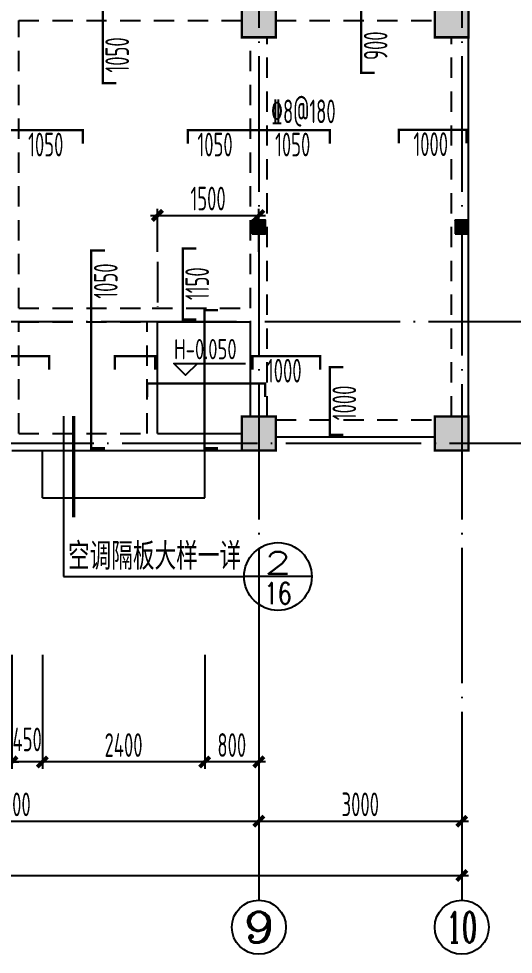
# Model space of a CAD drawing. Extents: x -472319 to -112444, y -516749 to -5704.
# Drawn here: x -249444 to -242132, y -193210 to -179392 of the extents above; entities that cross this region are included whole.
import ezdxf
from ezdxf.enums import TextEntityAlignment as Align

# ---------------------------------------------------------------- set-up
doc = ezdxf.new("R2010")
doc.units = 0
doc.header["$LTSCALE"] = 100
doc.header["$MEASUREMENT"] = 0
for name, pattern in [('3', [5, 3, -2]), ('CENTER', [2, 1.25, -0.25, 0.25, -0.25]), ('DOTE', [2.42, 2, -0.2, 0.02, -0.2])]:
    doc.linetypes.add(name, pattern=pattern)
for name, color, linetype in [('1301', 24, 'Continuous'), ('1305', 1, 'Continuous'), ('1306', 94, 'Continuous'), ('1307', 7, 'Continuous'), ('AXIS', 3, 'Continuous'), ('AXIS_TEXT', 7, 'Continuous'), ('COLUMN', 9, 'Continuous'), ('DIM_IDEN', 3, 'Continuous'), ('DOTE', 1, 'CENTER'), ('PUB_TEXT', 7, 'Continuous'), ('S_BEAM', 4, 'Continuous'), ('S_BEAMDASH', 134, '3'), ('S_CL', 2, 'Continuous'), ('坡道', 7, 'Continuous'), ('板标注', 221, 'Continuous')]:
    doc.layers.add(name, color=color, linetype=linetype)
doc.styles.add('_HZTXT', font='txt.shx', dxfattribs={"width": 0.35, "bigfont": 'hztxt.shx'})
doc.styles.add('_TCH_AXIS', font='COMPLEX', dxfattribs={"bigfont": 'GBCBIG'})
doc.styles.add('COMPLEX', font='COMPLEX')
doc.styles.add('HZ', font='tssdeng.shx', dxfattribs={"width": 0.6, "height": 350, "bigfont": 'a.shx'})
doc.styles.get("Standard").update_dxf_attribs({"font": 'tssdeng.shx', "width": 0.6, "bigfont": 'a.shx'})
doc.styles.add('TSSD_Rein', font='Tssdeng.shx', dxfattribs={"width": 0.7, "bigfont": 'hztxt.shx'})
doc.dimstyles.new('DIMN', dxfattribs={"dimtxt": 350, "dimasz": 150, "dimexe": 100, "dimexo": 100, "dimgap": 75, "dimtad": 1, "dimdec": 0, "dimzin": 0, "dimdsep": 46, "dimtxsty": 'HZ', "dimblk": 'ARCHTICK', "dimcen": 0.09, "dimdle": 100, "dimclrd": 3, "dimclre": 3, "dimclrt": 7, "dimazin": 2, "dimtfac": 1, "dimtdec": 0, "dimtmove": 2, "dimatfit": 3, "dimldrblk": 'ARCHTICK', "dimfxl": 1, "dimtolj": 1, "dimtzin": 0, "dimarcsym": 0})

# ---------------------------------------------------------------- blocks, each defined once
blk = doc.blocks.new('_ArchTick')
at = {"color": 0, "linetype": 'ByBlock', "const_width": 0.4}
blk.add_lwpolyline([(-0.5, -0.5), (0.5, 0.5)], dxfattribs=at)
blk = doc.blocks.new('*D1000')
at = {"layer": 'AXIS', "color": 3, "lineweight": -2, "transparency": 16777216}
for p, q in [((-253194, -190097), (-253194, -191345)), ((-245894, -190097), (-245894, -191345)), ((-253294, -191245), (-245794, -191245))]:
    blk.add_line(p, q, dxfattribs=at)
at = {"layer": 'Defpoints', "color": 0, "transparency": 16777216}
for p in [(-253194, -189997), (-245894, -189997), (-245894, -191245)]:
    blk.add_point(p, dxfattribs=at)
at = {"layer": 'AXIS', "color": 3, "lineweight": -2, "transparency": 16777216, "xscale": 150, "yscale": 150, "zscale": 150, "rotation": 180}
blk.add_blockref('_ArchTick', (-253194, -191245), dxfattribs=at)
at = {"layer": 'AXIS', "color": 3, "lineweight": -2, "transparency": 16777216, "xscale": 150, "yscale": 150, "zscale": 150}
blk.add_blockref('_ArchTick', (-245894, -191245), dxfattribs=at)
at = {"layer": 'AXIS', "color": 7, "transparency": 16777216, "insert": (-249544, -190995), "char_height": 350, "attachment_point": 5, "style": 'HZ'}
blk.add_mtext('\\A1;7300', dxfattribs=at)
blk = doc.blocks.new('*D1001')
at = {"layer": 'AXIS', "color": 3, "lineweight": -2, "transparency": 16777216}
for p, q in [((-245894, -190097), (-245894, -191345)), ((-242894, -190097), (-242894, -191345)), ((-245994, -191245), (-242794, -191245))]:
    blk.add_line(p, q, dxfattribs=at)
at = {"layer": 'Defpoints', "color": 0, "transparency": 16777216}
for p in [(-245894, -189997), (-242894, -189997), (-242894, -191245)]:
    blk.add_point(p, dxfattribs=at)
at = {"layer": 'AXIS', "color": 3, "lineweight": -2, "transparency": 16777216, "xscale": 150, "yscale": 150, "zscale": 150, "rotation": 180}
blk.add_blockref('_ArchTick', (-245894, -191245), dxfattribs=at)
at = {"layer": 'AXIS', "color": 3, "lineweight": -2, "transparency": 16777216, "xscale": 150, "yscale": 150, "zscale": 150}
blk.add_blockref('_ArchTick', (-242894, -191245), dxfattribs=at)
at = {"layer": 'AXIS', "color": 7, "transparency": 16777216, "insert": (-244394, -190995), "char_height": 350, "attachment_point": 5, "style": 'HZ'}
blk.add_mtext('\\A1;3000', dxfattribs=at)
blk = doc.blocks.new('*D1002')
at = {"layer": 'AXIS', "color": 3, "lineweight": -2, "transparency": 16777216}
for p, q in [((-302694, -190097), (-302694, -192145)), ((-242894, -190097), (-242894, -192145)), ((-302794, -192045), (-242794, -192045))]:
    blk.add_line(p, q, dxfattribs=at)
at = {"layer": 'Defpoints', "color": 0, "transparency": 16777216}
for p in [(-302694, -189997), (-242894, -189997), (-242894, -192045)]:
    blk.add_point(p, dxfattribs=at)
at = {"layer": 'AXIS', "color": 3, "lineweight": -2, "transparency": 16777216, "xscale": 150, "yscale": 150, "zscale": 150, "rotation": 180}
blk.add_blockref('_ArchTick', (-302694, -192045), dxfattribs=at)
at = {"layer": 'AXIS', "color": 3, "lineweight": -2, "transparency": 16777216, "xscale": 150, "yscale": 150, "zscale": 150}
blk.add_blockref('_ArchTick', (-242894, -192045), dxfattribs=at)
at = {"layer": 'AXIS', "color": 7, "transparency": 16777216, "insert": (-272794, -191795), "char_height": 350, "attachment_point": 5, "style": 'HZ'}
blk.add_mtext('\\A1;59800', dxfattribs=at)
blk = doc.blocks.new('_AXISO')
blk.add_circle((0, 0), 0.5)
at = {"layer": 'AXIS_TEXT', "style": 'COMPLEX', "width": 1.041667}
blk.add_attdef('A', text='', height=0.56, dxfattribs=at).set_placement((-0.25, -0.28), (0.25, -0.28), align=Align.FIT)
blk = doc.blocks.new('*D896')
at = {"layer": '1301', "color": 3, "lineweight": -2, "transparency": 16777216}
for p, q in [((-246694, -188787), (-246694, -190469)), ((-245894, -188787), (-245894, -190469)), ((-245794, -190369), (-246794, -190369))]:
    blk.add_line(p, q, dxfattribs=at)
at = {"layer": 'Defpoints', "color": 0, "transparency": 16777216}
for p in [(-246694, -188687), (-245894, -188687), (-246694, -190369)]:
    blk.add_point(p, dxfattribs=at)
at = {"layer": '1301', "color": 3, "lineweight": -2, "transparency": 16777216, "xscale": 150, "yscale": 150, "zscale": 150, "rotation": 180}
blk.add_blockref('_ArchTick', (-246694, -190369), dxfattribs=at)
at = {"layer": '1301', "color": 3, "lineweight": -2, "transparency": 16777216, "xscale": 150, "yscale": 150, "zscale": 150}
blk.add_blockref('_ArchTick', (-245894, -190369), dxfattribs=at)
at = {"layer": '1301', "color": 7, "transparency": 16777216, "insert": (-246294, -190119), "char_height": 350, "attachment_point": 5, "style": 'HZ'}
blk.add_mtext('\\A1;800', dxfattribs=at)
blk = doc.blocks.new('*D935')
at = {"layer": '1301', "color": 3, "lineweight": -2, "transparency": 16777216}
for p, q in [((-249094, -188787), (-249094, -190469)), ((-246694, -188787), (-246694, -190469)), ((-246594, -190369), (-249194, -190369))]:
    blk.add_line(p, q, dxfattribs=at)
at = {"layer": 'Defpoints', "color": 0, "transparency": 16777216}
for p in [(-249094, -188687), (-246694, -188687), (-249094, -190369)]:
    blk.add_point(p, dxfattribs=at)
at = {"layer": '1301', "color": 3, "lineweight": -2, "transparency": 16777216, "xscale": 150, "yscale": 150, "zscale": 150, "rotation": 180}
blk.add_blockref('_ArchTick', (-249094, -190369), dxfattribs=at)
at = {"layer": '1301', "color": 3, "lineweight": -2, "transparency": 16777216, "xscale": 150, "yscale": 150, "zscale": 150}
blk.add_blockref('_ArchTick', (-246694, -190369), dxfattribs=at)
at = {"layer": '1301', "color": 7, "transparency": 16777216, "insert": (-247894, -190119), "char_height": 350, "attachment_point": 5, "style": 'HZ'}
blk.add_mtext('\\A1;2400', dxfattribs=at)
blk = doc.blocks.new('*D936')
at = {"layer": '1301', "color": 3, "lineweight": -2, "transparency": 16777216}
for p, q in [((-249544, -188787), (-249544, -190469)), ((-249094, -188787), (-249094, -190469)), ((-248994, -190369), (-249644, -190369))]:
    blk.add_line(p, q, dxfattribs=at)
at = {"layer": 'Defpoints', "color": 0, "transparency": 16777216}
for p in [(-249544, -188687), (-249094, -188687), (-249544, -190369)]:
    blk.add_point(p, dxfattribs=at)
at = {"layer": '1301', "color": 3, "lineweight": -2, "transparency": 16777216, "xscale": 150, "yscale": 150, "zscale": 150, "rotation": 180}
blk.add_blockref('_ArchTick', (-249544, -190369), dxfattribs=at)
at = {"layer": '1301', "color": 3, "lineweight": -2, "transparency": 16777216, "xscale": 150, "yscale": 150, "zscale": 150}
blk.add_blockref('_ArchTick', (-249094, -190369), dxfattribs=at)
at = {"layer": '1301', "color": 7, "transparency": 16777216, "insert": (-249319, -190036), "char_height": 350, "attachment_point": 5, "style": 'HZ'}
blk.add_mtext('\\A1;450', dxfattribs=at)
blk = doc.blocks.new('*D939')
at = {"layer": '1301', "color": 3, "lineweight": -2, "transparency": 16777216}
for p, q in [((-249994, -188787), (-249994, -190469)), ((-249544, -188787), (-249544, -190469)), ((-250094, -190369), (-249444, -190369))]:
    blk.add_line(p, q, dxfattribs=at)
at = {"layer": 'Defpoints', "color": 0, "transparency": 16777216}
for p in [(-249994, -188687), (-249544, -188687), (-249544, -190369)]:
    blk.add_point(p, dxfattribs=at)
at = {"layer": '1301', "color": 3, "lineweight": -2, "transparency": 16777216, "xscale": 150, "yscale": 150, "zscale": 150, "rotation": 180}
blk.add_blockref('_ArchTick', (-249994, -190369), dxfattribs=at)
at = {"layer": '1301', "color": 3, "lineweight": -2, "transparency": 16777216, "xscale": 150, "yscale": 150, "zscale": 150}
blk.add_blockref('_ArchTick', (-249544, -190369), dxfattribs=at)
at = {"layer": '1301', "color": 7, "transparency": 16777216, "insert": (-249769, -189607), "char_height": 350, "attachment_point": 5, "style": 'HZ'}
blk.add_mtext('\\A1;450', dxfattribs=at)
blk = doc.blocks.new('*D1284')
at = {"layer": '1306', "color": 3, "lineweight": -2, "transparency": 16777216}
for p, q in [((-247394, -182836), (-247394, -182198)), ((-245894, -182836), (-245894, -182198)), ((-247494, -182298), (-245794, -182298))]:
    blk.add_line(p, q, dxfattribs=at)
at = {"layer": 'Defpoints', "color": 0, "transparency": 16777216}
for p in [(-245894, -182298), (-247394, -182936), (-245894, -182936)]:
    blk.add_point(p, dxfattribs=at)
at = {"layer": '1306', "color": 3, "lineweight": -2, "transparency": 16777216, "xscale": 150, "yscale": 150, "zscale": 150, "rotation": 180}
blk.add_blockref('_ArchTick', (-247394, -182298), dxfattribs=at)
at = {"layer": '1306', "color": 3, "lineweight": -2, "transparency": 16777216, "xscale": 150, "yscale": 150, "zscale": 150}
blk.add_blockref('_ArchTick', (-245894, -182298), dxfattribs=at)
at = {"layer": '1306', "color": 7, "transparency": 16777216, "insert": (-246644, -182048), "char_height": 350, "attachment_point": 5, "style": 'HZ'}
blk.add_mtext('\\A1;1500', dxfattribs=at)

msp = doc.modelspace()

# ---------------------------------------------------------------- hatches: boundary and pattern name
at = {"layer": 'COLUMN'}
h = msp.add_hatch(dxfattribs=at)
h.set_pattern_fill('ANSI31', color=0)
h.set_pattern_definition([(45, (-297031.33058, 3171.1076), (-0.08838834765, 0.08838834765), [])])
h.paths.add_polyline_path([(-245993.831, -182566.892), (-245793.831, -182566.892), (-245793.831, -182366.892), (-245993.831, -182366.892)])
h = msp.add_hatch(dxfattribs=at)
h.set_pattern_fill('ANSI31', color=0)
h.set_pattern_definition([(45, (-294031.33058, 3171.1076), (-0.08838834765, 0.08838834765), [])])
h.paths.add_polyline_path([(-242993.831, -182566.892), (-242793.831, -182566.892), (-242793.831, -182366.892), (-242993.831, -182366.892)])
at = {"layer": 'S_CL'}
h = msp.add_hatch(dxfattribs=at)
h.set_pattern_fill('ANSI31', color=256)
h.set_pattern_definition([(45, (113576.23945, 355910.10849), (-0.088388347648, 0.088388347648), [])])
h.paths.add_polyline_path([(-242793.829, -171266.89), (-242793.829, -170766.89), (-243293.829, -170766.89), (-243293.829, -171266.89)])
h.paths.add_polyline_path([(-242793.829, -177366.891), (-242793.829, -176866.891), (-243293.829, -176866.891), (-243293.829, -177366.891)])
h.paths.add_polyline_path([(-242793.829, -179666.891), (-242793.829, -179166.891), (-243293.829, -179166.891), (-243293.829, -179666.891)])
h.paths.add_polyline_path([(-242793.829, -185766.891), (-242793.829, -185266.891), (-243293.829, -185266.891), (-243293.829, -185766.891)])
h.paths.add_polyline_path([(-245643.829, -171266.89), (-245643.829, -170766.89), (-246143.829, -170766.89), (-246143.829, -171266.89)])
h.paths.add_polyline_path([(-245643.829, -177366.891), (-245643.829, -176866.891), (-246143.829, -176866.891), (-246143.829, -177366.891)])
h.paths.add_polyline_path([(-245643.829, -179666.891), (-245643.829, -179166.891), (-246143.829, -179166.891), (-246143.829, -179666.891)])
h.paths.add_polyline_path([(-245643.829, -185766.891), (-245643.829, -185266.891), (-246143.829, -185266.891), (-246143.829, -185766.891)])
h.paths.add_polyline_path([(-252943.829, -171266.89), (-252943.829, -170766.89), (-253443.829, -170766.89), (-253443.829, -171266.89)])
h.paths.add_polyline_path([(-252943.829, -177366.891), (-252943.829, -176866.891), (-253443.829, -176866.891), (-253443.829, -177366.891)])
h.paths.add_polyline_path([(-252943.829, -179666.891), (-252943.829, -179166.891), (-253443.829, -179166.891), (-253443.829, -179666.891)])
h.paths.add_polyline_path([(-252943.829, -185766.891), (-252943.829, -185266.891), (-253443.829, -185266.891), (-253443.829, -185766.891)])
h.paths.add_polyline_path([(-260243.829, -171266.89), (-260243.829, -170766.89), (-260743.829, -170766.89), (-260743.829, -171266.89)])
h.paths.add_polyline_path([(-260243.829, -177366.891), (-260243.829, -176866.891), (-260743.829, -176866.891), (-260743.829, -177366.891)])
h.paths.add_polyline_path([(-260243.829, -179666.891), (-260243.829, -179166.891), (-260743.829, -179166.891), (-260743.829, -179666.891)])
h.paths.add_polyline_path([(-260243.829, -185766.891), (-260243.829, -185266.891), (-260743.829, -185266.891), (-260743.829, -185766.891)])
h.paths.add_polyline_path([(-267543.829, -171266.89), (-267543.829, -170766.89), (-268043.829, -170766.89), (-268043.829, -171266.89)])
h.paths.add_polyline_path([(-267543.829, -177366.891), (-267543.829, -176866.891), (-268043.829, -176866.891), (-268043.829, -177366.891)])
h.paths.add_polyline_path([(-267543.829, -179666.891), (-267543.829, -179166.891), (-268043.829, -179166.891), (-268043.829, -179666.891)])
h.paths.add_polyline_path([(-267543.829, -185766.891), (-267543.829, -185166.891), (-268043.829, -185166.891), (-268043.829, -185766.891)])
h.paths.add_polyline_path([(-270543.829, -171266.89), (-270543.829, -170766.89), (-271043.829, -170766.89), (-271043.829, -171266.89)])
h.paths.add_polyline_path([(-270543.829, -177366.891), (-270543.829, -176866.891), (-271043.829, -176866.891), (-271043.829, -177366.891)])
h.paths.add_polyline_path([(-277543.831, -171366.89), (-277543.831, -170766.89), (-278043.831, -170766.89), (-278043.831, -171366.89)])
h.paths.add_polyline_path([(-277543.831, -177366.891), (-277543.831, -176866.891), (-278043.831, -176866.891), (-278043.831, -177366.891)])
h.paths.add_polyline_path([(-277543.831, -179666.891), (-277543.831, -179166.891), (-278043.831, -179166.891), (-278043.831, -179666.891)])
h.paths.add_polyline_path([(-277543.831, -185766.891), (-277543.831, -185166.891), (-278043.831, -185166.891), (-278043.831, -185766.891)])
h.paths.add_polyline_path([(-284843.831, -171266.89), (-284843.831, -170766.89), (-285343.831, -170766.89), (-285343.831, -171266.89)])
h.paths.add_polyline_path([(-284843.831, -177366.891), (-284843.831, -176866.891), (-285343.831, -176866.891), (-285343.831, -177366.891)])
h.paths.add_polyline_path([(-284843.831, -179666.891), (-284843.831, -179166.891), (-285343.831, -179166.891), (-285343.831, -179666.891)])
h.paths.add_polyline_path([(-284843.831, -185766.891), (-284843.831, -185266.891), (-285343.831, -185266.891), (-285343.831, -185766.891)])
h.paths.add_polyline_path([(-292143.831, -171266.89), (-292143.831, -170766.89), (-292643.831, -170766.89), (-292643.831, -171266.89)])
h.paths.add_polyline_path([(-292143.831, -177366.891), (-292143.831, -176866.891), (-292643.831, -176866.891), (-292643.831, -177366.891)])
h.paths.add_polyline_path([(-292143.831, -179666.891), (-292143.831, -179166.891), (-292643.831, -179166.891), (-292643.831, -179666.891)])
h.paths.add_polyline_path([(-292143.831, -185766.891), (-292143.831, -185266.891), (-292643.831, -185266.891), (-292643.831, -185766.891)])
h.paths.add_polyline_path([(-299443.831, -171266.89), (-299443.831, -170766.89), (-299943.831, -170766.89), (-299943.831, -171266.89)])
h.paths.add_polyline_path([(-299443.831, -177366.891), (-299443.831, -176866.891), (-299943.831, -176866.891), (-299943.831, -177366.891)])
h.paths.add_polyline_path([(-299443.831, -179666.891), (-299443.831, -179166.891), (-299943.831, -179166.891), (-299943.831, -179666.891)])
h.paths.add_polyline_path([(-299443.831, -185766.891), (-299443.831, -185266.891), (-299943.831, -185266.891), (-299943.831, -185766.891)])
h.paths.add_polyline_path([(-302293.831, -171266.89), (-302293.831, -170766.89), (-302793.831, -170766.89), (-302793.831, -171266.89)])
h.paths.add_polyline_path([(-302293.831, -177366.891), (-302293.831, -176866.891), (-302793.831, -176866.891), (-302793.831, -177366.891)])
h.paths.add_polyline_path([(-302293.831, -179666.891), (-302293.831, -179166.891), (-302793.831, -179166.891), (-302793.831, -179666.891)])
h.paths.add_polyline_path([(-302293.831, -185766.891), (-302293.831, -185266.891), (-302793.831, -185266.891), (-302793.831, -185766.891)])

# ---------------------------------------------------------------- linework, layer by layer
for q in [(-249093.829, -185766.891), (-246693.829, -186466.891)]:
    msp.add_line((-249093.829, -186466.891), q)
at = {"layer": '1305', "const_width": 35}
for points in [[(-244180.329, -180191.891), (-244380.329, -180191.891), (-244380.329, -175256.89), (-244180.329, -175256.89)], [(-248001.333, -180341.891), (-248201.333, -180341.891), (-248201.333, -176191.891), (-248001.333, -176191.891)], [(-250593.829, -181236.891), (-250593.829, -181036.891), (-248493.829, -181036.891), (-248493.829, -181236.891)], [(-246943.829, -181236.891), (-246943.829, -181036.891), (-244843.829, -181036.892), (-244843.829, -181236.892)], [(-243823.829, -181231.322), (-243823.829, -181031.322), (-242823.829, -181031.322), (-242823.829, -181231.322)], [(-248170.329, -185736.892), (-248370.329, -185736.892), (-248370.329, -182816.891), (-248170.329, -182816.891)], [(-246818.829, -183836.893), (-247018.829, -183836.892), (-247018.829, -182786.891), (-246818.829, -182786.892)], [(-246498.832, -185736.892), (-246698.832, -185736.892), (-246698.829, -183696.892), (-246498.829, -183696.892)], [(-250093.829, -184576.892), (-250093.829, -184376.892), (-248993.829, -184376.892), (-248993.829, -184576.892)], [(-248023.829, -184576.891), (-248023.829, -184376.891), (-247423.829, -184376.892), (-247423.829, -184576.892)], [(-245988.833, -184576.891), (-245988.833, -184376.891), (-244988.833, -184376.892), (-244988.833, -184576.892)], [(-244643.829, -185536.891), (-244843.829, -185536.891), (-244843.829, -184536.891), (-244643.829, -184536.891)], [(-247543.829, -184977.392), (-247543.829, -184777.392), (-245798.829, -184777.392), (-245798.829, -184977.392)]]:
    msp.add_lwpolyline(points, dxfattribs=at)
at = {"layer": 'AXIS'}
for p, q in [((-245893.829, -189997.282), (-245893.829, -192409.578)), ((-242893.829, -189997.282), (-242893.829, -192409.578))]:
    msp.add_line(p, q, dxfattribs=at)
at = {"layer": 'COLUMN', "color": 0}
for points in [[(-245993.831, -182566.892), (-245793.831, -182566.892), (-245793.831, -182366.892), (-245993.831, -182366.892)], [(-242993.831, -182566.892), (-242793.831, -182566.892), (-242793.831, -182366.892), (-242993.831, -182366.892)]]:
    msp.add_lwpolyline(points, close=True, dxfattribs=at)
at = {"layer": 'DIM_IDEN'}
for p, q in [((-248779.322, -185261.346), (-248779.322, -187630.238)), ((-248779.322, -187630.238), (-246111.543, -187630.238)), ((-245111.543, -187630.238), (-246111.543, -187630.238))]:
    msp.add_line(p, q, dxfattribs=at)
at = {"layer": 'DIM_IDEN', "const_width": 50}
msp.add_lwpolyline([(-248629.322, -185261.346), (-248629.322, -186755.191)], dxfattribs=at)
at = {"layer": 'DIM_IDEN'}
msp.add_circle((-245611.543, -187630.238), 500, dxfattribs=at)
at = {"layer": 'DOTE', "linetype": 'DOTE', "ltscale": 10}
for p, q in [((-245893.829, -167847.242), (-245893.829, -189997.282)), ((-242893.829, -167847.242), (-242893.829, -189997.282)), ((-241385.5, -183867.371), (-299693.829, -183867.371)), ((-241075.018, -185666.89), (-304367.647, -185666.89))]:
    msp.add_line(p, q, dxfattribs=at)
at = {"layer": 'DOTE', "linetype": 'DOTE', "ltscale": 3}
msp.add_line((-247393.827, -182982.696), (-247393.827, -183666.892), dxfattribs=at)
at = {"layer": 'S_BEAM'}
for p, q in [((-242793.829, -185266.891), (-242793.829, -179666.891)), ((-247393.829, -183866.892), (-246018.829, -183866.892)), ((-247393.829, -185516.891), (-247393.829, -183866.892)), ((-246018.829, -185266.891), (-246018.829, -183866.892)), ((-247393.829, -185516.891), (-246143.829, -185516.891)), ((-245643.829, -185566.891), (-243293.829, -185566.891)), ((-249543.829, -185766.891), (-247468.829, -185766.891)), ((-247468.829, -185766.891), (-246143.829, -185766.891))]:
    msp.add_line(p, q, dxfattribs=at)
at = {"layer": 'S_BEAMDASH'}
for p, q in [((-249443.829, -179416.891), (-246143.829, -179416.891)), ((-249443.829, -183666.892), (-249443.829, -179416.891)), ((-245643.829, -179416.891), (-243293.829, -179416.891)), ((-246018.829, -183666.892), (-246018.829, -179666.891)), ((-245768.829, -183766.892), (-245768.829, -179666.891)), ((-243043.829, -185266.891), (-243043.829, -179666.891)), ((-249443.829, -183666.892), (-247468.829, -183666.892)), ((-247468.829, -183666.892), (-246018.829, -183666.892)), ((-245768.829, -185266.891), (-245768.829, -183766.892)), ((-249443.829, -185516.891), (-249443.829, -183866.892)), ((-249443.829, -183866.892), (-247543.829, -183866.892)), ((-247543.829, -185516.891), (-247543.829, -183866.892)), ((-245643.829, -185316.891), (-243293.829, -185316.891)), ((-249443.829, -185516.891), (-247543.829, -185516.891))]:
    msp.add_line(p, q, dxfattribs=at)
at = {"layer": 'S_CL', "const_width": 35}
for points in [[(-245643.829, -179666.891), (-245643.829, -179166.891), (-246143.829, -179166.891), (-246143.829, -179666.891)], [(-242793.829, -179666.891), (-242793.829, -179166.891), (-243293.829, -179166.891), (-243293.829, -179666.891)], [(-245643.829, -185766.891), (-245643.829, -185266.891), (-246143.829, -185266.891), (-246143.829, -185766.891)], [(-242793.829, -185766.891), (-242793.829, -185266.891), (-243293.829, -185266.891), (-243293.829, -185766.891)]]:
    msp.add_lwpolyline(points, close=True, dxfattribs=at)
at = {"layer": '坡道'}
msp.add_line((-246693.829, -186466.891), (-246693.829, -185766.891), dxfattribs=at)
at = {"layer": '板标注'}
msp.add_lwpolyline([(-246801.761, -184483.322), (-246976.761, -184658.322), (-247151.761, -184483.322), (-246090.827, -184483.322)], dxfattribs=at)

# ---------------------------------------------------------------- block references
at = {"layer": 'AXIS'}
ref = msp.add_blockref('_AXISO', (-245893.829, -192809.578), dxfattribs=dict(at, xscale=800, yscale=800, zscale=800))
ref.add_attrib('A', '9', dxfattribs={"layer": 'AXIS_TEXT', "height": 452.548, "style": '_TCH_AXIS', "width": 1.5}).set_placement((-246120.103, -193035.852), (-245667.554, -193035.852), align=Align.FIT)
ref = msp.add_blockref('_AXISO', (-242893.829, -192809.578), dxfattribs=dict(at, xscale=800, yscale=800, zscale=800))
ref.add_attrib('A', '10', dxfattribs={"layer": 'AXIS_TEXT', "height": 452.5483, "style": '_TCH_AXIS', "width": 0.724138}).set_placement((-243120.103, -193035.852), (-242667.554, -193035.852), align=Align.FIT)

# ---------------------------------------------------------------- texts
at = {"layer": '1306', "width": 0.6}
for s, p in [('900', (-243991.93, -180001.891)), ('1050', (-247812.934, -180186.891)), ('1050', (-247981.93, -183526.892)), ('1150', (-246630.43, -183546.892)), ('1000', (-244455.43, -185321.891))]:
    msp.add_text(s, height=350, rotation=90, dxfattribs=at).set_placement(p)
for s, p in [('1050', (-249303.829, -181425.292)), ('1050', (-246801.329, -181425.292)), ('1050', (-245653.829, -181425.292)), ('1000', (-243608.829, -181419.722)), ('1000', (-245773.833, -184765.291))]:
    msp.add_text(s, height=350, dxfattribs=at).set_placement(p)
at = {"layer": '1307', "width": 0.6}
msp.add_text('\x848@180', height=350, dxfattribs=at).set_placement((-245716.329, -180935.292))
at = {"layer": 'PUB_TEXT', "style": '_HZTXT', "width": 0.8}
msp.add_text('空调隔板大样一详', height=400, dxfattribs=at).set_placement((-248716.11, -187530.238))
at = {"layer": 'PUB_TEXT', "style": '_HZTXT'}
for s, height, width, p, p2 in [('2', 321.994, 1.875, (-245812.789, -187589.988), (-245410.297, -187589.988)), ('16', 321.9938, 0.905172, (-245812.789, -188040.639), (-245410.297, -188040.639))]:
    msp.add_text(s, height=height, dxfattribs=dict(at, width=width)).set_placement(p, p2, align=Align.FIT)
at = {"layer": '板标注', "style": 'TSSD_Rein', "width": 0.7}
msp.add_text('H-0.050', height=300, dxfattribs=at).set_placement((-247148.179, -184422.411))

# ---------------------------------------------------------------- dimensions: what is measured, and where the dimension line sits
at = {"layer": '1301', "color": 7}
dim = msp.add_linear_dim(base=(-249543.829, -190368.781), p1=(-249993.829, -188686.539), p2=(-249543.829, -188686.539), angle=180, dimstyle='DIMN', override={"dimfxl": 100}, dxfattribs=at)
dim.commit()
dim.dimension.update_dxf_attribs({"geometry": '*D939', "text_midpoint": (-249768.829, -189607), "dimtype": 160})
dim = msp.add_linear_dim(base=(-249543.829, -190368.781), p1=(-249093.829, -188686.539), p2=(-249543.829, -188686.539), dimstyle='DIMN', override={"dimfxl": 100}, dxfattribs=at)
dim.commit()
dim.dimension.update_dxf_attribs({"geometry": '*D936', "text_midpoint": (-249318.829, -190035.5), "dimtype": 160})
for base, p1, p2, picture, middle in [((-249093.829, -190368.781), (-246693.829, -188686.539), (-249093.829, -188686.539), '*D935', (-247893.829, -190118.781)), ((-246693.829, -190368.781), (-245893.829, -188686.539), (-246693.829, -188686.539), '*D896', (-246293.829, -190118.781))]:
    dim = msp.add_linear_dim(base=base, p1=p1, p2=p2, dimstyle='DIMN', override={"dimfxl": 100}, dxfattribs=at)
    dim.commit()
    dim.dimension.update_dxf_attribs({"geometry": picture, "text_midpoint": middle})
at = {"layer": '1306', "color": 7}
dim = msp.add_linear_dim(base=(-245893.829, -182298.5), p1=(-247393.827, -182936.391), p2=(-245893.829, -182936.391), angle=180, dimstyle='DIMN', override={"dimfxl": 100}, dxfattribs=at)
dim.commit()
dim.dimension.update_dxf_attribs({"geometry": '*D1284', "text_midpoint": (-246643.828, -182048.5)})
at = {"layer": 'AXIS'}
for p1, p2, distance, picture, middle in [((-302693.829, -189997.282), (-242893.829, -189997.282), -2048, '*D1002', (-272793.829, -191795.282)), ((-253193.829, -189997.282), (-245893.829, -189997.282), -1248, '*D1000', (-249543.829, -190995.282)), ((-245893.829, -189997.282), (-242893.829, -189997.282), -1248, '*D1001', (-244393.829, -190995.282))]:
    dim = msp.add_aligned_dim(p1=p1, p2=p2, distance=distance, dimstyle='DIMN', dxfattribs=at)
    dim.commit()
    dim.dimension.update_dxf_attribs({"geometry": picture, "text_midpoint": middle})

doc.saveas('drawing.dxf')
